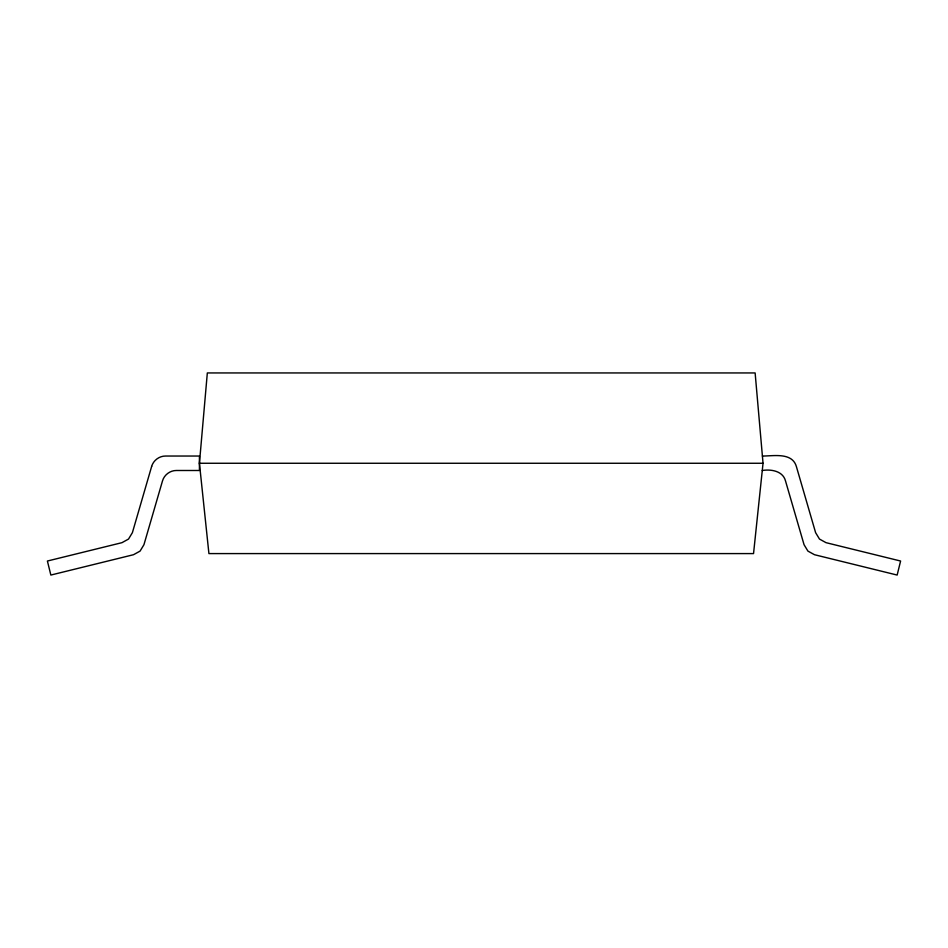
<?xml version="1.0" encoding="UTF-8"?>
<svg xmlns="http://www.w3.org/2000/svg" width="948" height="948" viewBox="0 0 948 948"><rect width="100%" height="100%" fill="white"/><g stroke="black" fill="none" stroke-linecap="round" stroke-linejoin="round"><path stroke-width="1.42" d="M199.424 463.264L207.328 372.943L755.129 372.943L763.033 463.264L753.542 553.585L208.916 553.585L199.424 463.264L763.033 463.264M762.393 456.035C773.248 456.106 792.113 452.042 796.356 466.452L815.612 532.669L819.487 539.068L826.028 542.671L900.6 561.026L897.152 575.057L814.486 554.71L807.933 551.108L804.058 544.709L785.501 480.909C782.894 470.895 770.997 469.07 762.275 470.492M151.644 466.452L132.388 532.669L128.513 539.068L121.972 542.671L47.4 561.026L50.848 575.057L133.514 554.71L140.067 551.108L143.942 544.709L162.499 480.909C164.194 474.877 170.107 470.445 176.375 470.492L199.424 470.492L199.424 456.035L165.521 456.035C159.252 455.988 153.351 460.42 151.644 466.452"/></g></svg>
